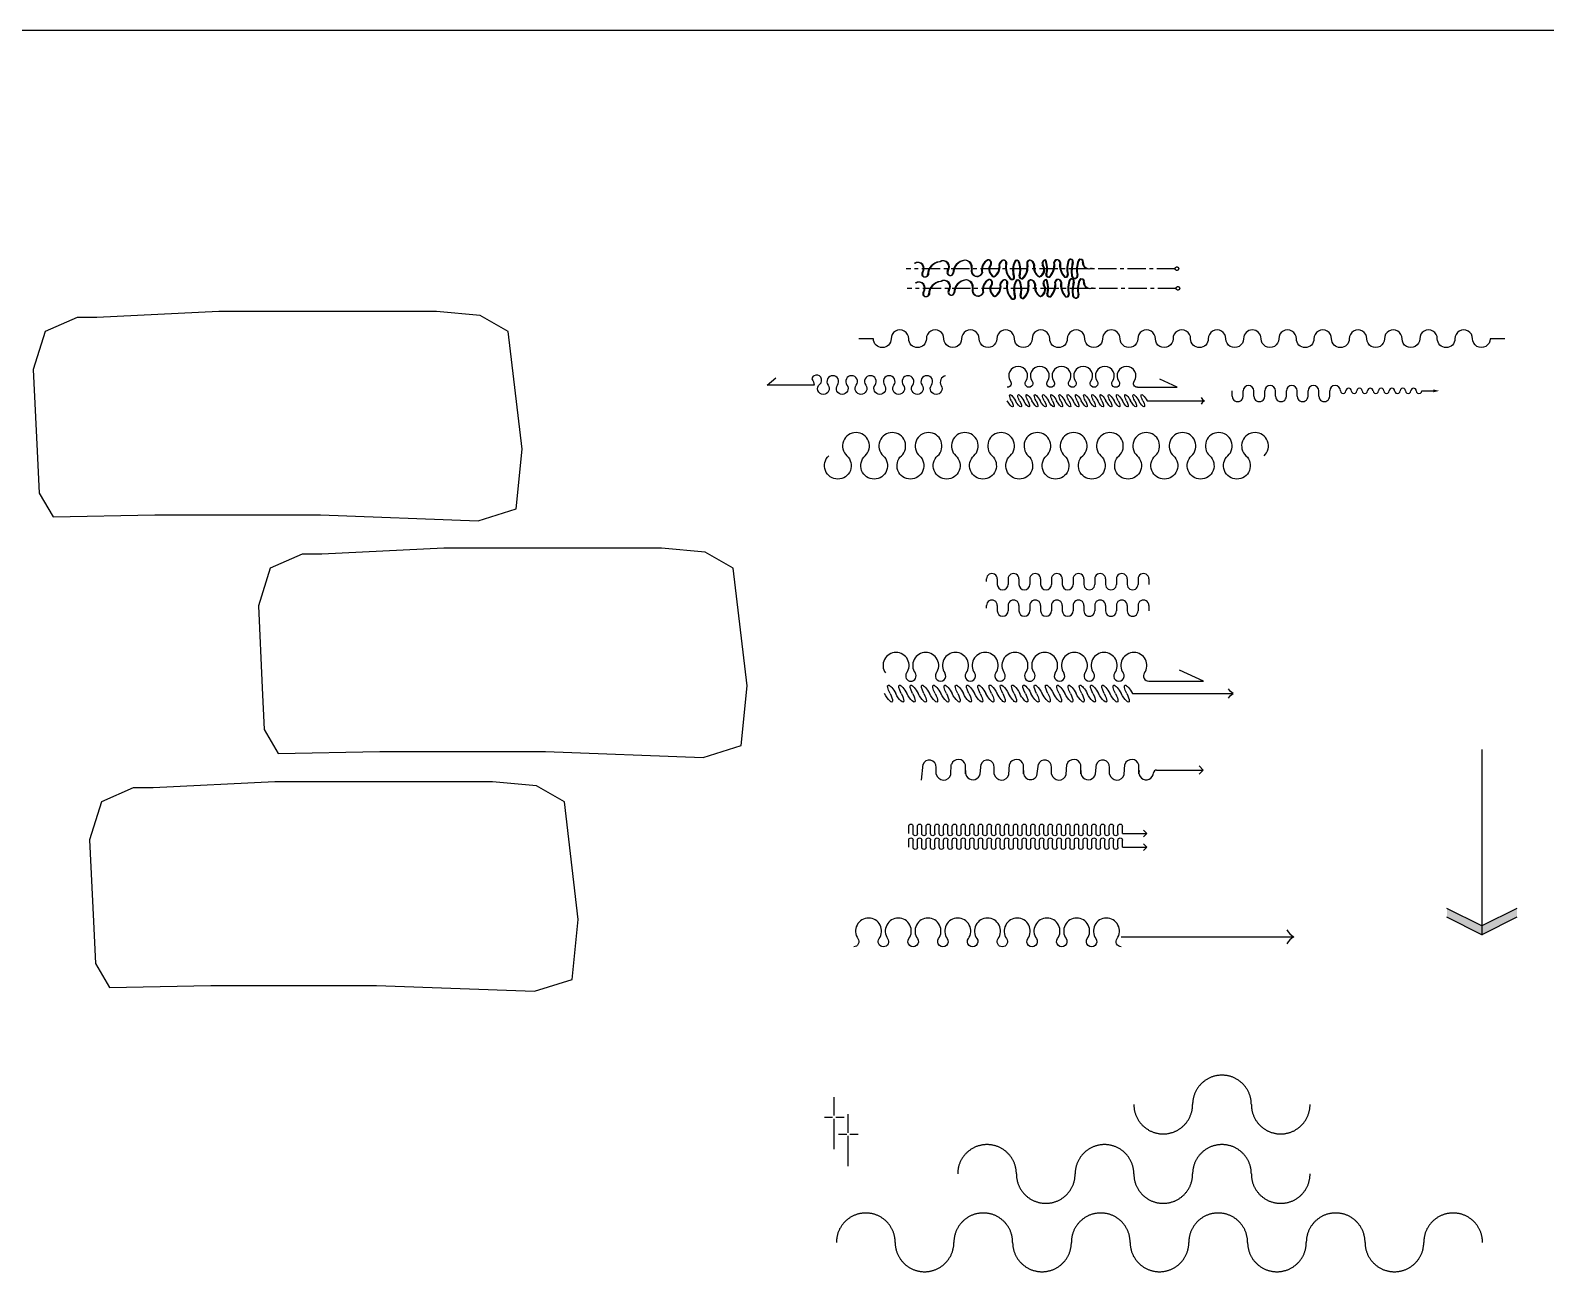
# Model space of a CAD drawing. Header units: millimetres. Extents: x 14385 to 129787, y 107826 to 186798.
# Drawn here: x 40529 to 45689, y 135793 to 140022 of the extents above; entities that cross this region are included whole.
import ezdxf

# ---------------------------------------------------------------- set-up
doc = ezdxf.new("R2010")
doc.units = ezdxf.units.MM
doc.header["$LTSCALE"] = 1000
doc.linetypes.add('CENTER-1', pattern=[10, 6.25, -1.25, 1.25, -1.25])
doc.linetypes.add('DASHED', pattern=[0.75, 0.5, -0.25])
for name, color, linetype in [('BS-SHORT-CABINET', 40, 'Continuous'), ('DS-DRAPERY', 32, 'Continuous'), ('FF-FURN', 51, 'Continuous')]:
    doc.layers.add(name, color=color, linetype=linetype)

# ---------------------------------------------------------------- blocks, each defined once
blk = doc.blocks.new('A$C60F32365')
for p, q in [((11.3, 811.1), (0, 799.6)), ((11.3, 727.6), (11.3, 811.1)), ((11.3, 811.1), (22.7, 799.6)), ((58.3, 811.1), (46.9, 799.6)), ((58.3, 727.6), (58.3, 811.1)), ((58.3, 811.1), (69.6, 799.6)), ((11.3, 727.6), (35.9, 727.6)), ((58.3, 727.6), (82.9, 727.6)), ((11.3, 712.7), (35.9, 712.7)), ((11.3, 697.9), (35.9, 697.9)), ((11.3, 683), (35.9, 683)), ((58.3, 712.7), (82.9, 712.7)), ((58.3, 697.9), (82.9, 697.9)), ((58.3, 683), (82.9, 683)), ((11.3, 668.1), (35.9, 668.1)), ((11.3, 653.3), (35.9, 653.3)), ((11.3, 638.4), (35.9, 638.4)), ((11.3, 623.6), (35.9, 623.6)), ((58.3, 668.1), (82.9, 668.1)), ((58.3, 653.3), (82.9, 653.3)), ((58.3, 638.4), (82.9, 638.4)), ((58.3, 623.6), (82.9, 623.6)), ((11.3, 608.7), (35.9, 608.7)), ((11.3, 593.8), (35.9, 593.8)), ((11.3, 579), (35.9, 579)), ((58.3, 608.7), (82.9, 608.7)), ((58.3, 593.8), (82.9, 593.8)), ((58.3, 579), (82.9, 579)), ((11.3, 564.1), (35.9, 564.1)), ((11.3, 549.6), (35.9, 549.6)), ((11.3, 534.7), (35.9, 534.7)), ((11.3, 519.9), (35.9, 519.9)), ((58.3, 564.1), (82.9, 564.1)), ((58.3, 549.6), (82.9, 549.6)), ((58.3, 534.7), (82.9, 534.7)), ((58.3, 519.9), (82.9, 519.9)), ((11.3, 505), (35.9, 505)), ((11.3, 490.2), (35.9, 490.2)), ((11.3, 475.3), (35.9, 475.3)), ((58.3, 505), (82.9, 505)), ((58.3, 490.2), (82.9, 490.2)), ((58.3, 475.3), (82.9, 475.3)), ((11.3, 460.4), (35.9, 460.4)), ((11.3, 445.6), (35.9, 445.6)), ((11.3, 430.7), (35.9, 430.7)), ((11.3, 415.8), (35.9, 415.8)), ((58.3, 460.4), (82.9, 460.4)), ((58.3, 445.6), (82.9, 445.6)), ((58.3, 430.7), (82.9, 430.7)), ((58.3, 415.8), (82.9, 415.8)), ((11.3, 401), (35.9, 401)), ((11.3, 386.1), (35.9, 386.1)), ((11.3, 371.2), (35.9, 371.2)), ((58.3, 401), (82.9, 401)), ((58.3, 386.1), (82.9, 386.1)), ((58.3, 371.2), (82.9, 371.2)), ((11.3, 356.4), (35.9, 356.4)), ((11.3, 356.4), (35.9, 356.4)), ((11.3, 341.5), (35.9, 341.5)), ((11.3, 326.6), (35.9, 326.6)), ((11.3, 311.8), (35.9, 311.8)), ((58.3, 356.4), (82.9, 356.4)), ((58.3, 356.4), (82.9, 356.4)), ((58.3, 341.5), (82.9, 341.5)), ((58.3, 326.6), (82.9, 326.6)), ((58.3, 311.8), (82.9, 311.8)), ((11.3, 296.9), (35.9, 296.9)), ((11.3, 282), (35.9, 282)), ((11.3, 267.2), (35.9, 267.2)), ((58.3, 296.9), (82.9, 296.9)), ((58.3, 282), (82.9, 282)), ((58.3, 267.2), (82.9, 267.2)), ((11.3, 252.3), (35.9, 252.3)), ((11.3, 237.5), (35.9, 237.5)), ((11.3, 222.6), (35.9, 222.6)), ((11.3, 207.7), (35.9, 207.7)), ((58.3, 252.3), (82.9, 252.3)), ((58.3, 237.5), (82.9, 237.5)), ((58.3, 222.6), (82.9, 222.6)), ((58.3, 207.7), (82.9, 207.7)), ((11.3, 193.2), (35.9, 193.2)), ((11.3, 178.4), (35.9, 178.4)), ((11.3, 163.5), (35.9, 163.5)), ((58.3, 193.2), (82.9, 193.2)), ((58.3, 178.4), (82.9, 178.4)), ((58.3, 163.5), (82.9, 163.5)), ((11.3, 148.6), (35.9, 148.6)), ((11.3, 133.8), (35.9, 133.8)), ((11.3, 118.9), (35.9, 118.9)), ((11.3, 104.1), (35.9, 104.1)), ((58.3, 148.6), (82.9, 148.6)), ((58.3, 133.8), (82.9, 133.8)), ((58.3, 118.9), (82.9, 118.9)), ((58.3, 104.1), (82.9, 104.1)), ((11.3, 89.2), (35.9, 89.2)), ((11.3, 74.3), (35.9, 74.3)), ((11.3, 59.5), (35.9, 59.5)), ((58.3, 89.2), (82.9, 89.2)), ((58.3, 74.3), (82.9, 74.3)), ((58.3, 59.5), (82.9, 59.5)), ((11.3, 44.6), (35.9, 44.6)), ((11.3, 29.7), (35.9, 29.7)), ((11.3, 14.9), (35.9, 14.9)), ((11.3, 0), (35.9, 0)), ((58.3, 44.6), (82.9, 44.6)), ((58.3, 29.7), (82.9, 29.7)), ((58.3, 14.9), (82.9, 14.9)), ((58.3, 0), (82.9, 0))]:
    blk.add_line(p, q)
for centre, start, end in [((35.9, 720.2), 270, 90), ((82.9, 720.2), 270, 90), ((11.3, 705.3), 90, 270), ((11.3, 675.6), 90, 270), ((35.9, 690.4), 270, 90), ((58.3, 705.3), 90, 270), ((58.3, 675.6), 90, 270), ((82.9, 690.4), 270, 90), ((11.3, 645.8), 90, 270), ((11.3, 616.1), 90, 270), ((35.9, 660.7), 270, 90), ((35.9, 631), 270, 90), ((58.3, 645.8), 90, 270), ((58.3, 616.1), 90, 270), ((82.9, 660.7), 270, 90), ((82.9, 631), 270, 90), ((11.3, 586.4), 90, 270), ((35.9, 601.3), 270, 90), ((35.9, 571.5), 270, 90), ((58.3, 586.4), 90, 270), ((82.9, 601.3), 270, 90), ((82.9, 571.5), 270, 90), ((11.3, 556.7), 90, 270), ((11.3, 527.3), 90, 270), ((35.9, 542.2), 270, 90), ((35.9, 512.4), 270, 90), ((58.3, 556.7), 90, 270), ((58.3, 527.3), 90, 270), ((82.9, 542.2), 270, 90), ((82.9, 512.4), 270, 90), ((11.3, 497.6), 90, 270), ((11.3, 467.9), 90, 270), ((35.9, 482.7), 270, 90), ((58.3, 497.6), 90, 270), ((58.3, 467.9), 90, 270), ((82.9, 482.7), 270, 90), ((11.3, 438.1), 90, 270), ((11.3, 408.4), 90, 270), ((35.9, 453), 270, 90), ((35.9, 423.3), 270, 90), ((58.3, 438.1), 90, 270), ((58.3, 408.4), 90, 270), ((82.9, 453), 270, 90), ((82.9, 423.3), 270, 90), ((11.3, 378.7), 90, 270), ((35.9, 393.5), 270, 90), ((35.9, 363.8), 270, 90), ((35.9, 363.8), 270, 90), ((58.3, 378.7), 90, 270), ((82.9, 393.5), 270, 90), ((82.9, 363.8), 270, 90), ((82.9, 363.8), 270, 90), ((11.3, 348.9), 90, 270), ((11.3, 319.2), 90, 270), ((35.9, 334.1), 270, 90), ((35.9, 304.3), 270, 90), ((58.3, 348.9), 90, 270), ((58.3, 319.2), 90, 270), ((82.9, 334.1), 270, 90), ((82.9, 304.3), 270, 90), ((11.3, 289.5), 90, 270), ((11.3, 259.7), 90, 270), ((35.9, 274.6), 270, 90), ((58.3, 289.5), 90, 270), ((58.3, 259.7), 90, 270), ((82.9, 274.6), 270, 90), ((11.3, 230), 90, 270), ((11.3, 200.3), 90, 270), ((35.9, 244.9), 270, 90), ((35.9, 215.2), 270, 90), ((58.3, 230), 90, 270), ((58.3, 200.3), 90, 270), ((82.9, 244.9), 270, 90), ((82.9, 215.2), 270, 90), ((11.3, 170.9), 90, 270), ((35.9, 185.8), 270, 90), ((35.9, 156.1), 270, 90), ((58.3, 170.9), 90, 270), ((82.9, 185.8), 270, 90), ((82.9, 156.1), 270, 90), ((11.3, 141.2), 90, 270), ((11.3, 111.5), 90, 270), ((35.9, 126.3), 270, 90), ((35.9, 96.6), 270, 90), ((58.3, 141.2), 90, 270), ((58.3, 111.5), 90, 270), ((82.9, 126.3), 270, 90), ((82.9, 96.6), 270, 90), ((11.3, 81.8), 90, 270), ((11.3, 52), 90, 270), ((35.9, 66.9), 270, 90), ((58.3, 81.8), 90, 270), ((58.3, 52), 90, 270), ((82.9, 66.9), 270, 90), ((11.3, 22.3), 90, 270), ((35.9, 37.2), 270, 90), ((35.9, 7.4), 270, 90), ((58.3, 22.3), 90, 270), ((82.9, 37.2), 270, 90), ((82.9, 7.4), 270, 90)]:
    blk.add_arc(centre, 7.43, start, end)
blk = doc.blocks.new('DRAPES2')
for p, q in [((0, 0), (82, 37.3)), ((186.3, 0), (0, 0))]:
    blk.add_line(p, q)
at = {"linetype": 'ByBlock', "extrusion": (0, 0, -1)}
for centre, major_axis, start_param, end_param in [((236.9, 53.6), (-31.3, 31.3), 4.8823, 7.06864), ((236.9, 53.6), (-31.3, 31.3), 0.785455, 2.971795), ((338.2, 53.5), (31.3, 31.3), 3.311504, 5.497844), ((338.2, 53.5), (-31.3, 31.3), 0.785455, 2.971795), ((439.4, 53.5), (-31.3, 31.3), 4.8823, 7.06864), ((439.4, 53.5), (-31.3, 31.3), 0.785455, 2.971795), ((540.7, 53.5), (31.3, 31.3), 3.311504, 5.497844), ((540.7, 53.5), (31.3, 31.3), -0.785341, 1.400999), ((641.9, 53.5), (-31.3, 31.3), 4.8823, 7.06864), ((641.9, 53.5), (-31.3, 31.3), 0.785455, 2.971795), ((743.2, 53.5), (31.3, 31.3), 3.311504, 5.497844), ((743.2, 53.5), (-31.3, 31.3), 0.785455, 2.971795), ((844.4, 53.5), (-31.3, 31.3), 4.8823, 7.06864), ((844.4, 53.5), (-31.3, 31.3), 0.785455, 2.971795), ((945.7, 53.5), (31.3, 31.3), 3.311504, 5.497844), ((945.7, 53.5), (31.3, 31.3), -0.785341, 1.400999), ((186.3, 17.8), (-12.6, 12.6), 1.740708, 3.927048), ((287.6, 17.7), (-12.6, 12.6), 1.740708, 6.113388), ((388.8, 17.7), (-12.6, 12.6), 1.740708, 6.113388), ((490.1, 17.7), (12.6, 12.6), 0.169911, 4.542591), ((591.3, 17.7), (12.6, 12.6), 2.356251, 4.542591), ((591.3, 17.7), (-12.6, 12.6), 1.740708, 3.927048), ((692.6, 17.7), (-12.6, 12.6), 1.740708, 6.113388), ((793.8, 17.7), (-12.6, 12.6), 1.740708, 6.113388), ((895.1, 17.7), (12.6, 12.6), 0.169911, 4.542591), ((996.3, 17.7), (12.6, 12.6), 2.356251, 4.542591)]:
    blk.add_ellipse(centre, major_axis=major_axis, ratio=1, start_param=start_param, end_param=end_param, dxfattribs=at)
at = {"extrusion": (0, 0, -1)}
for centre, major_axis, start_param, end_param in [((1046.7, 53.5), (-31.3, 31.3), 4.8823, 7.06864), ((1046.7, 53.5), (-31.3, 31.3), 0.785455, 2.971795), ((996.1, 17.7), (-12.6, 12.6), 1.740708, 3.927048)]:
    blk.add_ellipse(centre, major_axis=major_axis, ratio=1, start_param=start_param, end_param=end_param, dxfattribs=at)
blk = doc.blocks.new('06BDR-PR2')
blk.add_line((343.1, 0), (0, 0))
for centre, start, end in [((-16.4, 32.2), 296.9731, 333.1823), ((-16.4, -32.2), 26.8177, 63.0269)]:
    blk.add_arc(centre, 36.1, start, end)
for centre, major_axis, start_param, end_param in [((352.6, 0), (-16.5, -28.6), 1.716714, 4.858306), ((371.8, 0), (-16.5, -28.6), 4.858306, 7.999899), ((391, 0), (-16.5, -28.6), 1.716714, 4.858306), ((410.2, 0), (-16.5, -28.6), 4.858306, 7.999899), ((429.4, 0), (-16.5, -28.6), 1.716714, 4.858306), ((448.6, 0), (-16.5, -28.6), 4.858306, 7.999899), ((467.8, 0), (-16.5, -28.6), 1.716714, 4.858306), ((487, 0), (-16.5, -28.6), 4.858306, 7.999899), ((506.2, 0), (-16.5, -28.6), 1.716714, 4.858306), ((525.4, 0), (-16.5, -28.6), 4.858306, 7.999899), ((544.6, 0), (-16.5, -28.6), 1.716714, 4.858306), ((563.8, 0), (-16.5, -28.6), 4.858306, 7.999899), ((583, 0), (-16.5, -28.6), 1.716714, 4.858306), ((602.2, 0), (16.5, 28.6), 1.716714, 4.858306), ((621.3, 0), (16.5, 28.6), 4.858306, 7.999899), ((640.5, 0), (16.5, 28.6), 1.716714, 4.858306), ((659.7, 0), (16.5, 28.6), 4.858306, 7.999899), ((678.9, 0), (16.5, 28.6), 1.716714, 4.858306), ((698.1, 0), (16.5, 28.6), 4.858306, 7.999899), ((717.3, 0), (16.5, 28.6), 1.716714, 4.858306), ((736.5, 0), (16.5, 28.6), 4.858306, 7.999899), ((755.7, 0), (16.5, 28.6), 1.716714, 4.858306), ((774.9, 0), (16.5, 28.6), 4.858306, 7.999899), ((794.1, 0), (16.5, 28.6), 1.716714, 4.858306), ((813.3, 0), (16.5, 28.6), 4.858306, 7.999899), ((832.5, 0), (16.5, 28.6), 1.716714, 4.858306), ((851.7, 0), (-16.5, -28.6), 1.716714, 4.858306), ((870.9, 0), (-16.5, -28.6), 4.858306, 7.999899), ((890, 0), (-16.5, -28.6), 1.716714, 4.858306), ((909.2, 0), (-16.5, -28.6), 4.858306, 7.999899), ((928.4, 0), (-16.5, -28.6), 1.716714, 4.858306), ((947.6, 0), (-16.5, -28.6), 4.858306, 7.999899), ((966.8, 0), (-16.5, -28.6), 1.716714, 4.858306), ((986, 0), (-16.5, -28.6), 4.858306, 7.999899), ((1005.2, 0), (-16.5, -28.6), 1.716714, 4.858306), ((1024.4, 0), (-16.5, -28.6), 4.858306, 7.999899), ((1043.6, 0), (-16.5, -28.6), 1.716714, 4.858306), ((1062.8, 0), (-16.5, -28.6), 4.858306, 7.999899), ((1082, 0), (-16.5, -28.6), 1.716714, 4.858306), ((1101.2, 0), (-16.5, -28.6), 4.858306, 7.999899), ((1120.4, 0), (-16.5, -28.6), 1.716714, 4.858306), ((1139.6, 0), (-16.5, -28.6), 4.858306, 7.999899), ((1158.7, 0), (-16.5, -28.6), 1.716714, 4.858306), ((1177.9, 0), (-16.5, -28.6), 4.858306, 7.999899)]:
    blk.add_ellipse(centre, major_axis=major_axis, ratio=0.254545, start_param=start_param, end_param=end_param)
blk = doc.blocks.new('A$C4051')
for p, q in [((0.0121, 0.0058), (0.0176, 0.0606)), ((0.0621, 0.0269), (0.0615, 0.0529)), ((0.1121, 0.0254), (0.1137, 0.0599)), ((0.1621, 0.0273), (0.1621, 0.0578)), ((0.2119, 0.0277), (0.2152, 0.0606)), ((0.2597, 0.0269), (0.2592, 0.0529)), ((0.3097, 0.0254), (0.3114, 0.0599)), ((0.3597, 0.0273), (0.3597, 0.0578)), ((0.4047, 0.0214), (0.4105, 0.0606)), ((0.455, 0.0269), (0.4544, 0.0529)), ((0.505, 0.0254), (0.5066, 0.0599)), ((0.555, 0.0273), (0.555, 0.0578)), ((0.6048, 0.0277), (0.6081, 0.0606)), ((0.6526, 0.0269), (0.6521, 0.0529)), ((0.7026, 0.0254), (0.7043, 0.0599)), ((0.7526, 0.0273), (0.7526, 0.0578)), ((0.9713, 0.0404), (0.9572, 0.0545)), ((0.8124, 0.0404), (0.9713, 0.0404)), ((0.9713, 0.0404), (0.9572, 0.0263))]:
    blk.add_line(p, q)
for centre, radius, start, end in [((0.0388, 0.0517), 0.0232, 355.1345, 162.3673), ((0.1376, 0.0514), 0.0253, 14.6114, 160.3473), ((0.2364, 0.0517), 0.0232, 355.1345, 162.3673), ((0.3352, 0.0514), 0.0253, 14.6114, 160.3473), ((0.4317, 0.0517), 0.0232, 355.1345, 162.3673), ((0.5305, 0.0514), 0.0253, 14.6114, 160.3473), ((0.6293, 0.0517), 0.0232, 355.1345, 162.3673), ((0.7281, 0.0514), 0.0253, 14.6114, 160.3473), ((0.0873, 0.0321), 0.0257, 191.8096, 344.885), ((0.0873, 0.0321), 0.0257, 15.115, 15.246), ((0.187, 0.0329), 0.0254, 167.1923, 348.1777), ((0.2849, 0.0321), 0.0257, 191.8096, 344.885), ((0.2849, 0.0321), 0.0257, 15.115, 15.246), ((0.3831, 0.0321), 0.0241, 164.4865, 333.7232), ((0.4802, 0.0321), 0.0257, 191.8096, 344.885), ((0.4802, 0.0321), 0.0257, 15.115, 15.246), ((0.5799, 0.0329), 0.0254, 167.1923, 348.1777), ((0.6778, 0.0321), 0.0257, 191.8096, 344.885), ((0.6778, 0.0321), 0.0257, 15.115, 15.246), ((0.7773, 0.0327), 0.0252, 166.5872, 356.4081), ((0.8124, 0.0304), 0.01, 90, 176.4081)]:
    blk.add_arc(centre, radius, start, end)
blk = doc.blocks.new('窗帘A')
at = {"linetype": 'ByBlock'}
for points in [[(911.2, 0.1, -0.608416), (896.8, 28.1, 0.608416), (860.6, 97.9, 0.608416), (824.5, 28, -1.932003), (795.5, 28, 0.608416), (759.4, 97.9, 0.608416), (723.2, 28, -1.932003), (694.3, 28, 0.608416), (658.1, 97.8, 0.608416), (622, 28, -1.932003), (593, 28, 0.608416), (556.9, 97.8, 0.608416), (520.7, 28, -0.608416), (506.2, 0, -0.608416), (491.8, 28, 0.608416), (455.6, 97.8, 0.608416), (419.5, 28, -1.932003), (390.5, 28, 0.608416), (354.4, 97.8, 0.608416), (318.2, 28, -1.932003), (289.3, 28, 0.608416), (253.1, 97.8, 0.608416), (217, 28, -1.932003), (188, 28, 0.608416), (151.9, 97.8, 0.608416), (115.7, 28, -0.608416), (101.2, 0, -0.608416), (86.8, 28, 0.608416), (50.6, 97.8, 0.608416), (14.5, 28, -0.608416), (0, 0)], [(1475, 57.8, 0.15932), (1498.8, 33.9, 0.15932), (1475, 10.1)]]:
    blk.add_lwpolyline(points, format="xyb", dxfattribs=at)
blk.add_lwpolyline([(911.2, 33.9), (1498.8, 33.9)], dxfattribs=at)
blk = doc.blocks.new('做成ACAD TuKuai0099')
at = {"linetype": 'Continuous'}
for p, q in [((79.5, 123.7), (79.5, 142.1)), ((116.4, 123.7), (116.4, 142.1)), ((153.2, 123.7), (153.2, 142.1)), ((190.1, 123.7), (190.1, 142.1)), ((227, 123.7), (227, 142.1)), ((263.8, 123.7), (263.8, 142.1)), ((300.7, 123.7), (300.7, 142.1)), ((337.6, 123.7), (337.6, 142.1)), ((374.4, 123.7), (374.4, 142.1)), ((411.3, 123.7), (411.3, 142.1)), ((724.6, 142.1), (763.7, 142.1))]:
    blk.add_line(p, q, dxfattribs=at)
blk.add_lwpolyline([(763.7, 142.1, 10, 0, 0), (784.4, 142.1, 0, 0, 0)], format="xyseb", dxfattribs=at)
for centre, start, end in [((134.8, 142.1), 0, 180), ((208.5, 142.1), 0, 180), ((282.3, 142.1), 0, 180), ((356, 142.1), 0, 180), ((429.7, 142.1), 0, 180), ((97.9, 123.7), 180, 0.0002), ((171.7, 123.7), 180, 0.0002), ((245.4, 123.7), 180, 0.0002), ((319.1, 123.7), 180, 0.0002), ((392.9, 123.7), 180, 0.0002)]:
    blk.add_arc(centre, 18.4, start, end, dxfattribs=at)
for centre, major_axis, ratio, start_param, end_param in [((457.4, 142.1), (-6.52, -6.52), 0.999999, -0.785399, 2.356197), ((475.8, 142.1), (-6.52, 6.52), 1, 3.926991, 7.068583), ((494.2, 142.1), (-6.52, -6.52), 0.999999, -0.785399, 2.356197), ((512.7, 142.1), (-6.52, -6.52), 1, 2.356194, 5.497787), ((531.1, 142.1), (-6.52, -6.52), 0.999999, -0.785399, 2.356197), ((549.5, 142.1), (-6.52, 6.52), 1, 3.926991, 7.068583), ((568, 142.1), (-6.52, -6.52), 0.999999, -0.785399, 2.356197), ((586.4, 142.1), (-6.52, -6.52), 1, 2.356194, 5.497787), ((604.8, 142.1), (-6.52, -6.52), 0.999999, -0.785399, 2.356197), ((623.3, 142.1), (-6.52, 6.52), 1, 3.926991, 7.068583), ((641.7, 142.1), (-6.52, 6.52), 0.999999, 0.785399, 3.926994), ((660.1, 142.1), (-6.52, -6.52), 1, 2.356194, 5.497787), ((678.5, 142.1), (-6.52, 6.52), 0.999999, 0.785399, 3.926994), ((697, 142.1), (-6.52, 6.52), 1, 3.926991, 7.068583), ((715.4, 142.1), (-6.52, 6.52), 0.999999, 0.785399, 3.926994)]:
    blk.add_ellipse(centre, major_axis=major_axis, ratio=ratio, start_param=start_param, end_param=end_param, dxfattribs=at)
blk = doc.blocks.new('B14-1')
for p, q in [((-933, 124), (-933, 148)), ((-837, 148), (-837, 100)), ((-741, 148), (-741, 100)), ((-645, 148), (-645, 100)), ((-549, 148), (-549, 100)), ((-453, 148), (-453, 100)), ((-357, 148), (-357, 100)), ((-261, 148), (-261, 100)), ((-165, 148), (-165, 100)), ((-69, 148), (-69, 100)), ((27, 148), (27, 100)), ((123, 148), (123, 100)), ((219, 148), (219, 100)), ((315, 148), (315, 100)), ((411, 148), (411, 100)), ((507, 148), (507, 100))]:
    blk.add_line(p, q)
blk.add_lwpolyline([(-933, 124, 0, 0, 0), (-1137, 124, 90, 0, 0), (-1245, 124, 0, 0, 0)], format="xyseb")
for centre, start, end in [((-885, 148), 360, 180.0002), ((-693, 148), 360, 180.0002), ((-501, 148), 360, 180.0002), ((-309, 148), 360, 180.0002), ((-117, 148), 360, 180.0002), ((75, 148), 0, 180.0002), ((267, 148), 0, 180.0002), ((459, 148), 0, 180.0002), ((-789, 100), 180, 360), ((-597, 100), 180, 360), ((-405, 100), 180, 360), ((-213, 100), 180, 360), ((-21, 100), 180, 0), ((171, 100), 180, 0), ((363, 100), 180, 0)]:
    blk.add_arc(centre, 48, start, end)
blk = doc.blocks.new('A$C2D8D79ED')
for centre, major_axis, start_param, end_param in [((-201.2, 8.1), (0.1, 20.7), 3.999178, 6.877151), ((-198.8, 7.9), (-0.1, 20.7), 3.993181, 6.871154), ((-122.7, -13.1), (0.1, 44), 0.094886, 1.570955), ((-120.3, -13.3), (0.1, 44), 0.095465, 1.571535), ((-115.3, 13.4), (0.1, 20.7), 3.999114, 6.877087), ((-112.8, 13.3), (0.1, 20.7), 4.001069, 6.879042), ((-36.7, -7.8), (0.1, 44), 0.094886, 1.570955), ((-34.3, -8), (0, 44), 0.093577, 1.569646), ((-42.1, 11.2), (17.6, 17.6), 5.335982, 7.017541), ((-39.6, 11), (-17.6, 17.6), 3.76473, 5.446289), ((0, 0), (0.1, 19), 1.187342, 4.341471), ((2.5, -0.2), (-3.4, 18.7), 1.002887, 4.157016), ((55.2, 3), (-27.5, 27.5), -0.32092, 1.045592), ((57.7, 2.7), (-27.5, 27.5), -0.321376, 1.045136), ((36.7, 26.1), (8.25, 8.25), 5.013683, 6.975343), ((39.2, 25.9), (-8.25, 8.25), 3.442431, 5.404091), ((68.3, 4.4), (18.9, 18.9), 1.702845, 3.508743), ((70.7, 4.2), (18.9, 18.9), 1.70239, 3.508287), ((42.4, 10.4), (-24, 24), 2.815305, 3.968606), ((44.9, 10.1), (24, 24), 4.385646, 5.538946), ((95.3, 17.3), (-14, 14), -0.317393, 1.070319), ((97.7, 17.1), (14, 14), 1.252947, 2.640659), ((90.8, 26.8), (-6.57, 6.57), 3.470141, 5.999503), ((93.3, 26.6), (6.57, 6.57), 5.040482, 7.569844), ((153.5, 12.5), (0, 55.4), 1.383138, 2.364983), ((156, 12.1), (0.2, 55.4), 1.387105, 2.368951), ((196.7, 1.4), (52.3, 52.3), 1.949584, 2.615518), ((199.1, 1.1), (52.3, 52.3), 1.949129, 2.615062), ((135.6, 29.1), (-4.99, 4.99), 4.21691, 6.839869), ((138, 28.7), (4.99, 4.99), 5.787251, 8.41021), ((73.9, 2.8), (-52.3, 52.3), 3.652877, 4.31881), ((76.4, 2.5), (-52.3, 52.3), 3.652421, 4.318354), ((117.2, 13.2), (0, 55.4), 3.903045, 4.88489), ((119.7, 12.9), (0.3, 55.4), 3.907028, 4.888873), ((180.2, 26.7), (6.57, 6.57), 0.268891, 2.798253), ((182.6, 26.4), (-6.57, 6.57), -1.302361, 1.227001), ((175.6, 17.3), (14, 14), 5.198076, 6.585788), ((178, 16.9), (-14, 14), 3.626824, 5.014536), ((228.3, 9.5), (-24, 24), 0.728992, 1.882293), ((230.8, 9.2), (-24, 24), 0.728536, 1.881837), ((202.3, 4), (18.9, 18.9), 4.330448, 6.136345), ((204.8, 3.6), (-18.9, 18.9), 2.759196, 4.565093), ((234.2, 25.2), (8.25, 8.25), 0.863848, 2.825508), ((236.7, 24.8), (8.25, 8.25), 0.863392, 2.825052), ((164.9, 8.6), (52.3, 52.3), 5.223673, 5.889606), ((167.4, 8.2), (52.3, 52.3), 5.223217, 5.889151), ((208.2, 19), (0.1, 55.4), 3.905109, 4.886954), ((210.7, 18.6), (-0.1, 55.4), 3.90046, 4.882305), ((273.2, 27), (-7.45, 7.45), 4.07243, 6.927763), ((275.6, 26.6), (-7.45, 7.45), 4.071974, 6.927307), ((338, 18.2), (0, 55.4), 1.383138, 2.364983), ((340.4, 17.8), (-0.1, 55.4), 1.381456, 2.363301), ((381.1, 7.2), (-52.3, 52.3), 0.378788, 1.044721), ((383.5, 6.7), (52.3, 52.3), 1.949129, 2.615062), ((319.2, 31.8), (5.38, 5.38), 5.101895, 7.985909), ((321.6, 31.4), (5.38, 5.38), 5.101439, 7.985453), ((448.5, -2.3), (-89.3, 89.3), 0.535851, 0.91259), ((450.9, -2.8), (89.3, 89.3), 2.106192, 2.48293), ((413.9, 4.7), (52.3, 52.3), 1.949584, 2.615518), ((416.3, 4.2), (52.3, 52.3), 1.949129, 2.615062), ((353.4, 31.6), (-5.56, 5.56), 3.501687, 6.761876), ((355.9, 31.2), (5.56, 5.56), 5.072027, 8.332217), ((381.4, 28), (14.8, 14.8), 2.340208, 4.435825), ((383.9, 27.6), (-14.8, 14.8), 0.768955, 2.864573), ((-176.7, -10.7), (7.27, 7.27), 1.822042, 5.270211), ((-174.3, -10.9), (-7.27, 7.27), 0.25079, 3.698959), ((-90.8, -5.4), (7.27, 7.27), 1.822042, 5.270211), ((-88.3, -5.6), (7.27, 7.27), 1.821586, 5.269755), ((120.1, -22.5), (-4.96, 4.96), 1.493545, 4.699766), ((122.5, -22.8), (4.96, 4.96), 3.063886, 6.270106), ((152.7, -19.5), (-5.53, 5.53), 0.488178, 2.713707), ((155.1, -19.8), (-5.53, 5.53), 0.487722, 2.713251), ((243.6, -13.8), (-5.53, 5.53), 0.488178, 2.713707), ((246.1, -14.1), (-5.53, 5.53), 0.487722, 2.713251), ((302, -14), (5.53, 5.53), 3.554687, 5.780216), ((304.5, -14.4), (5.53, 5.53), 3.554231, 5.779761), ((332.7, -15.8), (-6.9, 6.9), 1.050658, 4.078441), ((335.2, -16.2), (-6.9, 6.9), 1.050202, 4.077985)]:
    blk.add_ellipse(centre, major_axis=major_axis, ratio=1, start_param=start_param, end_param=end_param)
at = {"layer": 'DS-DRAPERY', "color": 14, "linetype": 'CENTER-1', "ltscale": 0.01}
blk.add_line((676.1, 7.2, 0), (-240.3, 7.2, 0), dxfattribs=at)
at = {"layer": 'DS-DRAPERY', "color": 14, "linetype": 'CENTER-1', "ltscale": 10}
blk.add_circle((682.1, 7.2, 0), 6, dxfattribs=at)

msp = doc.modelspace()

# ---------------------------------------------------------------- linework, layer by layer
at = {"color": 1}
msp.add_line((18573.3, 140021.6), (80368.9, 140021.6), dxfattribs=at)
at = {"linetype": 'Continuous'}
for p, q in [((43266.6, 136324.6), (43266.6, 136387.2)), ((43232.9, 136319.3), (43261.2, 136319.3)), ((43266.6, 136210.7), (43266.6, 136313.9)), ((43271.9, 136319.3), (43300.3, 136319.3)), ((43314.3, 136266.5), (43314.3, 136329.1)), ((43280.6, 136261.2), (43308.9, 136261.2)), ((43314.3, 136152.6), (43314.3, 136255.8)), ((43319.7, 136261.2), (43348, 136261.2))]:
    msp.add_line(p, q, dxfattribs=at)
at = {"layer": 'BS-SHORT-CABINET', "color": 1}
for points in [[(40607.2, 138363.8), (40953.1, 138370.6), (41517.4, 138370.6), (42054.5, 138350.2), (42183.7, 138391), (42204.1, 138594.8), (42156.5, 138995.6), (42061.3, 139050), (41911.8, 139063.5), (41544.6, 139063.5), (41170.7, 139063.5), (40756, 139043.2), (40688.8, 139043.2), (40580.1, 138995.6), (40539.3, 138866.5), (40552.9, 138588), (40559.7, 138445.3), (40607.2, 138363.8)], [(41373.5, 137557.9), (41719.4, 137564.7), (42283.7, 137564.7), (42820.8, 137544.3), (42950, 137585.1), (42970.4, 137788.9), (42922.8, 138189.7), (42827.6, 138244), (42678, 138257.6), (42310.9, 138257.6), (41936.9, 138257.6), (41522.2, 138237.3), (41455.1, 138237.3), (41346.3, 138189.7), (41305.5, 138060.6), (41319.1, 137782.1), (41325.9, 137639.4), (41373.5, 137557.9)], [(40798.2, 136761.6), (41144.1, 136768.4), (41708.4, 136768.4), (42245.5, 136748), (42374.7, 136788.7), (42395.1, 136992.6), (42347.5, 137393.4), (42252.3, 137447.7), (42102.8, 137461.3), (41735.6, 137461.3), (41361.7, 137461.3), (40947, 137440.9), (40879.8, 137440.9), (40771, 137393.4), (40730.2, 137264.3), (40743.8, 136985.8), (40750.6, 136843.1), (40798.2, 136761.6)]]:
    msp.add_lwpolyline(points, dxfattribs=at)
at = {"layer": 'DS-DRAPERY', "linetype": 'Continuous'}
for p, q in [((44434.6, 138805.7), (44374.9, 138832.8)), ((44298.8, 138805.6), (44434.6, 138805.7)), ((44331.7, 138759.6), (44527.3, 138759.6))]:
    msp.add_line(p, q, dxfattribs=at)
msp.add_lwpolyline([(45550.2, 138971), (45500.2, 138971, -1.003995), (45440.2, 138971.1, 1.003988), (45380.2, 138970.8, -1), (45320.2, 138970.8, 1.00266), (45260.2, 138971, -1.00266), (45200.2, 138970.8, 1.00266), (45140.2, 138971, -1.00266), (45080.2, 138970.8, 1.005327), (45020.2, 138970.8, -1), (44960.2, 138970.8, 1.005327), (44900.2, 138970.8, -1), (44840.2, 138970.8, 1.00266), (44780.2, 138971, -1.005327), (44720.2, 138971, 1), (44660.2, 138971, -1.00266), (44600.2, 138970.8, 1.005327), (44540.2, 138970.8, -1), (44480.2, 138970.8, 1.00266), (44420.2, 138971, -1.00266), (44360.2, 138970.8, 1.005327), (44300.2, 138970.8, -1.00266), (44240.2, 138971, 1), (44180.2, 138971, -1.00266), (44120.2, 138970.8, 1.005327), (44060.2, 138970.8, -1), (44000.2, 138970.8, 1.00266), (43940.2, 138971, -1.00266), (43880.2, 138970.8, 1.00266), (43820.2, 138971, -1.00266), (43760.2, 138970.8, 1.003995), (43700.2, 138970.9, -1.003995), (43640.2, 138971, 1.00266), (43580.2, 138970.8, -1), (43520.2, 138970.8, 1.005327), (43460.2, 138970.8, -1), (43400.2, 138970.8), (43350.2, 138970.8)], format="xyb", dxfattribs=at)
at = {"layer": 'DS-DRAPERY', "linetype": 'Continuous', "flags": 128}
for points in [[(44003.6, 138805.6, -0.608416), (43993, 138826, 0.608416), (43966.6, 138876.9, 0.608416), (43940.3, 138826, -1.932003), (43919.2, 138826, 0.608416), (43892.8, 138876.9, 0.608416), (43866.5, 138826, -0.608485), (43855.9, 138805.6, -0.608485)], [(44298.8, 138805.6, -0.608416), (44288.2, 138826, 0.608416), (44261.9, 138876.9, 0.608416), (44235.6, 138826, -1.932003), (44214.4, 138826, 0.608416), (44188.1, 138876.9, 0.608416), (44161.7, 138826, -1.932003), (44140.6, 138826, 0.608416), (44114.3, 138876.9, 0.608416), (44087.9, 138826, -1.932003), (44066.8, 138826, 0.608416), (44040.5, 138876.9, 0.608416), (44014.1, 138826, -0.608416), (44003.6, 138805.6, 0.608416)], [(43645.7, 138845.1, 0.508725), (43630.8, 138811.1, -0.579582), (43613.7, 138781.1, -0.618034), (43597.7, 138813.1, 0.618034), (43581.7, 138845.1, 0.618034), (43565.7, 138813.1, -0.618034), (43549.7, 138781.1, -0.618034), (43533.7, 138813.1, 0.618034), (43517.7, 138845.1, 0.618034), (43501.7, 138813.1, -0.618034), (43485.7, 138781.1, -0.618034), (43469.7, 138813.1, 0.618034), (43453.7, 138845.1, 0.618034), (43437.7, 138813.1, -0.618034), (43421.7, 138781.1, -0.618034), (43405.7, 138813.1, 0.618034), (43389.7, 138845.1, 0.618034), (43373.7, 138813.1, -0.618034), (43357.7, 138781.1, -0.618034), (43341.7, 138813.1, 0.618034), (43325.7, 138845.1, 0.618034), (43309.7, 138813.1, -0.618034), (43293.7, 138781.1, -0.618034), (43277.7, 138813.1, 0.618034), (43261.7, 138845.1, 0.618034), (43245.7, 138813.1, -0.618034), (43229.7, 138781.1, -0.708105), (43217.4, 138816.1, 0.922028), (43197.7, 138845.1, 0.239217), (43190.2, 138833.9, -0.140243), (43197.7, 138813.1), (43037.7, 138813.1), (43067.7, 138838.1)], [(44730.4, 138572.1, 2.566881), (44668.6, 138572.1, -2.566881), (44606.9, 138572.1, 2.566881), (44545.1, 138572.1, -2.566881), (44483.3, 138572.1, 2.566881), (44421.6, 138572.1, -2.566881), (44359.8, 138572.1, 2.566881), (44298, 138572.1, -2.566881), (44236.3, 138572.1, 2.566881), (44174.5, 138572.1, -2.566881), (44112.7, 138572.1, 2.566881), (44051, 138572.1, -2.566881), (43989.2, 138572.1, 2.566881), (43927.5, 138572.1, -2.566881), (43865.7, 138572.1, 2.566881), (43803.9, 138572.1, -2.566881), (43742.2, 138572.1, 2.566881), (43680.4, 138572.1, -2.566881), (43618.6, 138572.1, 2.566881), (43556.9, 138572.1, -2.566881), (43495.1, 138572.1, 2.566881), (43433.4, 138572.1, -2.566881), (43371.6, 138572.1, 2.566881), (43309.8, 138572.1, -2.566881), (43248.1, 138572.1)]]:
    msp.add_lwpolyline(points, format="xyb", dxfattribs=at)
at = {"layer": 'DS-DRAPERY', "linetype": 'Continuous'}
for centre, start, end in [((44539.3, 138783), 206.8259, 243.0351), ((44539.3, 138736.2), 116.9812, 153.1904)]:
    msp.add_arc(centre, 26.3, start, end, dxfattribs=at)
at = {"layer": 'DS-DRAPERY', "linetype": 'Continuous', "extrusion": (0, 0, -1)}
for centre, start_param, end_param in [((43862.9, 138759.5), 1.716714, 4.858306), ((43876.9, 138759.5), -1.424879, 1.716714), ((43890.9, 138759.5), 1.716714, 4.858306), ((43904.9, 138759.5), -1.424879, 1.716714), ((43918.9, 138759.5), 1.716714, 4.858306), ((43932.9, 138759.5), -1.424879, 1.716714), ((43946.9, 138759.5), 1.716714, 4.858306), ((43960.9, 138759.5), -1.424879, 1.716714), ((43974.9, 138759.5), 1.716714, 4.858306), ((43988.9, 138759.5), -1.424879, 1.716714), ((44002.9, 138759.5), 1.716714, 4.858306), ((44016.8, 138759.5), -1.424879, 1.716714), ((44030.8, 138759.5), 1.716714, 4.858306), ((44044.8, 138759.5), -1.424879, 1.716714), ((44058.8, 138759.5), 1.716714, 4.858306), ((44072.8, 138759.5), -1.424879, 1.716714), ((44086.8, 138759.5), 1.716714, 4.858306), ((44100.8, 138759.5), -1.424879, 1.716714), ((44114.8, 138759.5), 1.716714, 4.858306), ((44128.8, 138759.5), -1.424879, 1.716714), ((44142.8, 138759.5), 1.716714, 4.858306), ((44156.8, 138759.5), -1.424879, 1.716714), ((44170.7, 138759.5), 1.716714, 4.858306), ((44184.7, 138759.5), -1.424879, 1.716714), ((44198.7, 138759.5), 1.716714, 4.858306), ((44212.7, 138759.5), -1.424879, 1.716714), ((44226.7, 138759.5), 1.716714, 4.858306), ((44240.7, 138759.6), -1.424879, 1.716714), ((44254.7, 138759.6), 1.716714, 4.858306), ((44268.7, 138759.6), -1.424879, 1.716714), ((44282.7, 138759.6), 1.716714, 4.858306), ((44296.7, 138759.6), -1.424879, 1.716714), ((44310.7, 138759.6), 1.716714, 4.858306), ((44324.7, 138759.6), -1.424879, 1.716714)]:
    msp.add_ellipse(centre, major_axis=(-12, 20.8), ratio=0.254545, start_param=start_param, end_param=end_param, dxfattribs=at)
at = {"layer": 'FF-FURN', "color": 50}
for p, q in [((45472.1, 137572), (45472.1, 136939.1)), ((45472.1, 136970.7), (45353, 137030.2)), ((45591.1, 137030.2), (45472.1, 136970.7)), ((45472.1, 136940.9), (45353, 137000.5)), ((45591.1, 137000.5), (45472.1, 136940.9))]:
    msp.add_line(p, q, dxfattribs=at)
at = {"layer": 'FF-FURN', "color": 8, "linetype": 'DASHED', "ltscale": 50}
for centre, start, end in [((44586.9, 136362.3), 0, 180), ((44386.9, 136362.3), 180, 0), ((44786.9, 136362.3), 180, 0), ((43786.9, 136125.9), 0, 180), ((44186.9, 136125.9), 0, 180), ((44586.9, 136125.9), 0, 180), ((43986.9, 136125.9), 180, 0), ((44386.9, 136125.9), 180, 0), ((44786.9, 136125.9), 180, 0), ((43374.1, 135892.9), 0, 180), ((43774.1, 135892.9), 0, 180), ((44174.1, 135892.9), 0, 180), ((44574.1, 135892.9), 0, 180), ((44974.1, 135892.9), 0, 180), ((45374.1, 135892.9), 0, 180), ((43574.1, 135892.9), 180, 0), ((43974.1, 135892.9), 180, 0), ((44374.1, 135892.9), 180, 0), ((44774.1, 135892.9), 180, 0), ((45174.1, 135892.9), 180, 0)]:
    msp.add_arc(centre, 100, start, end, dxfattribs=at)
at = {"layer": 'FF-FURN', "color": 50}
for points in [[(45353, 137030.2), (45472.1, 136970.7), (45353, 137000.5), (45472.1, 136940.9)], [(45591.1, 137030.2), (45472.1, 136970.7), (45591.1, 137000.5), (45472.1, 136940.9)]]:
    msp.add_solid(points, dxfattribs=at)

# ---------------------------------------------------------------- block references
at = {"layer": 'DS-DRAPERY', "linetype": 'Continuous'}
for name, p in [('A$C2D8D79ED', (43751.4, 139202.4)), ('A$C2D8D79ED', (43754.8, 139135.4)), ('做成ACAD TuKuai0099', (44542.4, 138651.3))]:
    msp.add_blockref(name, p, dxfattribs=at)
at = {"layer": 'DS-DRAPERY', "xscale": 0.3840000000000001, "yscale": 0.3840000000000001, "zscale": 0.3840000000000001, "rotation": 359.9999995664431}
for p in [(44143.3, 138095.9, 0), (44143.3, 138005.5, 0)]:
    msp.add_blockref('B14-1', p, dxfattribs=at)
at = {"layer": 'DS-DRAPERY', "xscale": -1}
for name, p in [('DRAPES2', (44523.8, 137804.5)), ('06BDR-PR2', (44625, 137762.4))]:
    msp.add_blockref(name, p, dxfattribs=at)
at = {"layer": 'DS-DRAPERY', "xscale": 1000, "yscale": 1000, "zscale": 1000}
msp.add_blockref('A$C4051', (43551.6, 137461.2), dxfattribs=at)
at = {"layer": 'DS-DRAPERY', "xscale": -1, "rotation": 270}
msp.add_blockref('A$C60F32365', (43520.1, 137227.3), dxfattribs=at)
at = {"layer": 'DS-DRAPERY'}
msp.add_blockref('窗帘A', (43332.8, 136899.7, 0), dxfattribs=at)

doc.saveas('drawing.dxf')
